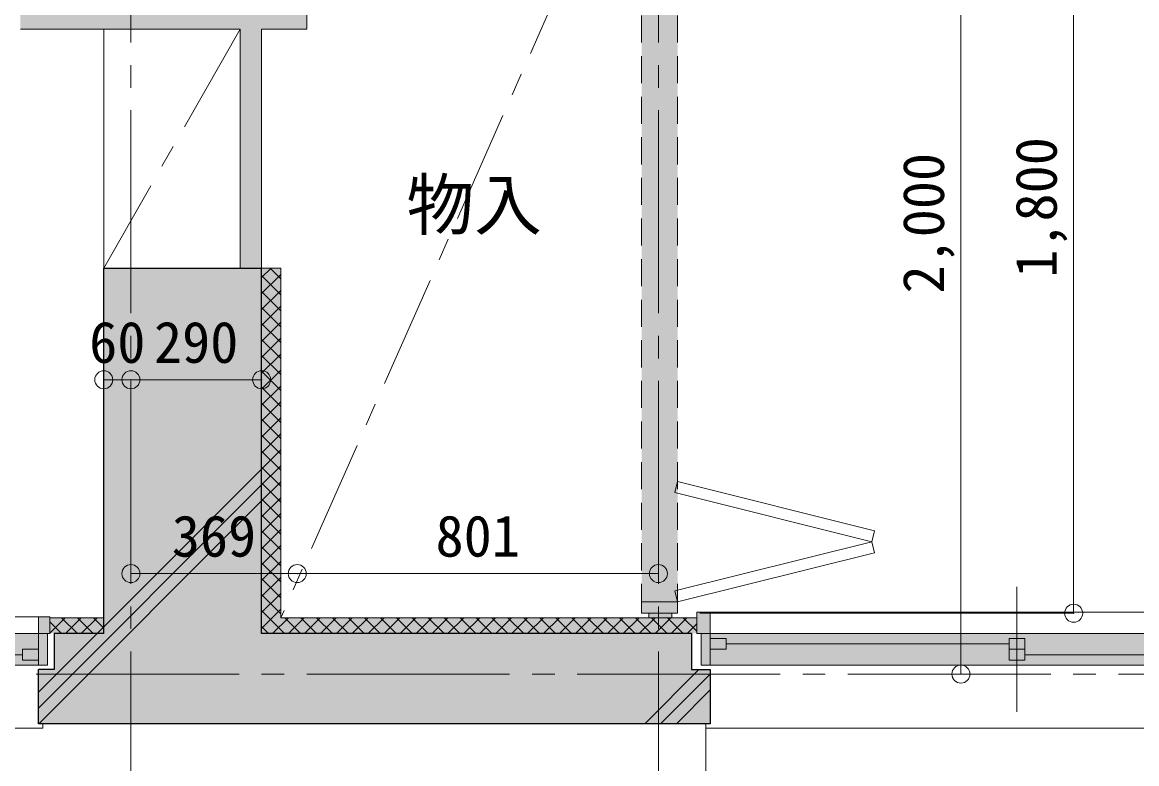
# Model space of a CAD drawing. Units: millimetres at full size, sheet at 1:50. Extents: x -9674 to 9699, y -6794 to 6791.
# Drawn here: x 1677 to 4148, y -2653 to -1009 of the extents above; entities that cross this region are included whole.
import ezdxf
from ezdxf.enums import TextEntityAlignment as Align

# ---------------------------------------------------------------- set-up
doc = ezdxf.new("R2010")
doc.units = ezdxf.units.MM
doc.header["$LTSCALE"] = 50
doc.header["$PDMODE"] = 32
doc.header["$PDSIZE"] = 40
for name, pattern in [('CHAIN1', [8, 5, -1, 1, -1]), ('CHAIN2', [12, 9, -1, 1, -1]), ('DASHED1', [1.8, 1.2, -0.6])]:
    doc.linetypes.add(name, pattern=pattern)
for name, color, linetype, lineweight in [('1-0_芯', 7, 'CHAIN2', 9), ('1-1_躯体', 2, 'Continuous', 25), ('1-2_間仕切', 3, 'Continuous', 18), ('1-3_建具', 3, 'Continuous', 18), ('1-4_仕上げ', 4, 'Continuous', 9), ('1-7_その他', 7, 'DASHED1', 9), ('1-8_ハッチ', 4, 'Continuous', 9), ('1-A_文字', 7, 'Continuous', 9), ('1-B_寸法', 7, 'Continuous', 9), ('4-F', 4, 'Continuous', 9)]:
    doc.layers.add(name, color=color, linetype=linetype, lineweight=lineweight)
for name, color, linetype in [('4-0', 1, 'Continuous'), ('4-1', 2, 'Continuous'), ('4-2', 4, 'Continuous')]:
    doc.layers.add(name, color=color, linetype=linetype)
doc.styles.add('ＭＳ ゴシック', font='')
doc.styles.get('ＭＳ ゴシック').set_extended_font_data('MS Gothic')

msp = doc.modelspace()

# ---------------------------------------------------------------- linework, layer by layer
at = {"layer": '1-0_芯'}
for p, q in [((1917.5, -3454.44), (1917.5, 4765.56)), ((3087.5, -3454.44), (3087.5, 355.56)), ((-8492.5, -2454.44), (8517.5, -2454.44))]:
    msp.add_line(p, q, dxfattribs=at)
at = {"layer": '1-1_躯体'}
for p, q in [((1857.5, -2364.44), (1857.5, -1554.44)), ((1857.5, -1554.44), (2207.5, -1554.44)), ((2207.5, -2364.44), (2207.5, -1554.44)), ((3160.5, -2364.44), (2207.5, -2364.44)), ((3160.5, -2364.44), (3160.5, -2444.44)), ((1747.5, -2444.44), (1712.5, -2444.44)), ((1712.5, -2564.44), (1712.5, -2444.44)), ((3160.5, -2444.44), (3202.5, -2444.44))]:
    msp.add_line(p, q, dxfattribs=at)
for points in [[(1857.5, -2364.44), (1747.5, -2364.44), (1747.5, -2444.44)], [(3202.5, -2444.44), (3202.5, -2564.44), (1712.5, -2564.44)]]:
    msp.add_lwpolyline(points, dxfattribs=at)
at = {"layer": '1-2_間仕切'}
for p, q in [((2307.5, -1024.44), (2307.5, -484.44)), ((1672.5, -1024.44), (2160, -1024.44)), ((2160, -1554.44), (2160, -1024.44)), ((2207.5, -1554.44), (2207.5, -1024.44)), ((2207.5, -1024.44), (2307.5, -1024.44)), ((3066.5, -2329.44), (3066.5, -2319.44)), ((3117.5, -2329.44), (3117.5, -2319.44))]:
    msp.add_line(p, q, dxfattribs=at)
at = {"layer": '1-3_建具', "color": 7, "linetype": 'DASHED1', "lineweight": 9}
for p, q in [((3050, -544.44), (3050, -2294.44)), ((3130, -544.44), (3130, -2294.44))]:
    msp.add_line(p, q, dxfattribs=at)
at = {"layer": '1-3_建具', "color": 7, "lineweight": 9}
for p, q in [((3123.94, -2051.9), (3130, -2027.65)), ((3566.56, -2136.79), (3130, -2027.65)), ((3123.94, -2051.9), (3560.5, -2161.04)), ((3560.5, -2161.04), (3566.56, -2136.79)), ((3123.94, -2270.18), (3560.5, -2161.04)), ((3560.5, -2161.04), (3566.56, -2185.3)), ((3566.56, -2185.3), (3130, -2294.44)), ((3123.94, -2270.18), (3130, -2294.44)), ((3882.5, -2537.92), (3882.5, -2260.96)), ((3130, -2294.44), (3050, -2294.44)), ((3050, -2319.44), (3050, -2294.44)), ((3130, -2319.44), (3130, -2294.44)), ((3130, -2319.44), (3050, -2319.44)), ((3202.5, -2317.44), (4732.5, -2317.44)), ((1712.5, -2327.44), (1382.5, -2327.44)), ((1397.5, -2364.44), (1697.5, -2364.44)), ((1697.5, -2364.44), (1712.5, -2364.44)), ((1712.5, -2364.44), (1712.5, -2434.44)), ((1732.5, -2434.44), (1732.5, -2364.44)), ((3182.5, -2434.44), (3182.5, -2364.44)), ((3217.5, -2364.44), (3202.5, -2364.44)), ((3202.5, -2364.44), (3202.5, -2434.44)), ((4717.5, -2364.44), (3217.5, -2364.44)), ((1397.5, -2434.44), (1697.5, -2434.44)), ((1732.5, -2434.44), (1697.5, -2434.44)), ((3182.5, -2434.44), (3217.5, -2434.44)), ((4717.5, -2434.44), (3217.5, -2434.44)), ((3192.5, -2564.44), (3192.5, -2679.44)), ((4742.5, -2574.44), (3192.5, -2574.44))]:
    msp.add_line(p, q, dxfattribs=at)
at = {"layer": '1-3_建具'}
for p, q in [((3172.5, -2317.44), (3172.5, -2364.44)), ((3172.5, -2317.44), (3202.5, -2317.44)), ((3202.5, -2317.44), (3202.5, -2364.44)), ((1712.5, -2327.44), (1712.5, -2364.44)), ((1737.5, -2327.44), (1712.5, -2327.44)), ((1737.5, -2327.44), (1737.5, -2364.44)), ((1737.5, -2364.44), (1712.5, -2364.44)), ((3172.5, -2364.44), (3202.5, -2364.44)), ((3237.5, -2375.44), (3202.5, -2375.44)), ((3237.5, -2375.44), (3237.5, -2399.44)), ((3865, -2387.44), (3237.5, -2387.44)), ((3900, -2375.44), (3865, -2375.44)), ((3865, -2375.44), (3865, -2423.44)), ((3900, -2375.44), (3900, -2423.44)), ((1677.5, -2411.44), (1417.5, -2411.44)), ((3237.5, -2399.44), (3202.5, -2399.44)), ((3900, -2399.44), (3865, -2399.44)), ((3900, -2411.44), (4697.5, -2411.44)), ((1677.5, -2423.44), (1712.5, -2423.44)), ((3900, -2423.44), (3865, -2423.44))]:
    msp.add_line(p, q, dxfattribs=at)
msp.add_lwpolyline([(1677.5, -2423.44), (1677.5, -2399.44), (1712.5, -2399.44)], dxfattribs=at)
at = {"layer": '1-3_建具', "color": 7, "lineweight": 9}
msp.add_lwpolyline([(1722.5, -2564.44), (1722.5, -2574.44), (1372.5, -2574.44)], dxfattribs=at)
at = {"layer": '1-4_仕上げ'}
msp.add_line((1857.5, -1554.44), (1857.5, -1024.44), dxfattribs=at)
at = {"layer": '1-7_その他', "color": 4, "linetype": 'CHAIN1'}
for p, q in [((3066.5, -484.44), (2250, -2329.44)), ((2160, -1024.44), (1857.5, -1554.44))]:
    msp.add_line(p, q, dxfattribs=at)
at = {"layer": '1-8_ハッチ'}
for p, q in [((2207.5, -1554.44), (2250, -1554.44)), ((2207.5, -1575.52), (2228.58, -1554.44)), ((2226.19, -1554.44), (2250, -1578.25)), ((2250, -2329.44), (2250, -1554.44)), ((2207.5, -1610.88), (2250, -1568.38)), ((2207.5, -1571.1), (2250, -1613.6)), ((2207.5, -1646.23), (2250, -1603.73)), ((2207.5, -1606.46), (2250, -1648.96)), ((2207.5, -1681.59), (2250, -1639.09)), ((2207.5, -1641.81), (2250, -1684.31)), ((2207.5, -1716.94), (2250, -1674.44)), ((2207.5, -1677.17), (2250, -1719.67)), ((2207.5, -1752.3), (2250, -1709.8)), ((2207.5, -1712.53), (2250, -1755.03)), ((2207.5, -1787.65), (2250, -1745.15)), ((2207.5, -1747.88), (2250, -1790.38)), ((2207.5, -1823.01), (2250, -1780.51)), ((2207.5, -1783.24), (2250, -1825.74)), ((2207.5, -1858.36), (2250, -1815.86)), ((2207.5, -1818.59), (2250, -1861.09)), ((2207.5, -1893.72), (2250, -1851.22)), ((2207.5, -1853.95), (2250, -1896.45)), ((2207.5, -1929.07), (2250, -1886.57)), ((2207.5, -1889.3), (2250, -1931.8)), ((2207.5, -1964.43), (2250, -1921.93)), ((2207.5, -1924.66), (2250, -1967.16)), ((2207.5, -1999.79), (2250, -1957.29)), ((2207.5, -1960.01), (2250, -2002.51)), ((1857.5, -2349.79), (2207.5, -1999.79)), ((2207.5, -2035.14), (2250, -1992.64)), ((2207.5, -1995.37), (2250, -2037.87)), ((1712.5, -2530.14), (2207.5, -2035.14)), ((2207.5, -2070.5), (2250, -2028)), ((2207.5, -2030.72), (2250, -2073.22)), ((1713.56, -2564.44), (2207.5, -2070.5)), ((2207.5, -2105.85), (2250, -2063.35)), ((2207.5, -2066.08), (2250, -2108.58)), ((2207.5, -2141.21), (2250, -2098.71)), ((2207.5, -2101.43), (2250, -2143.93)), ((2207.5, -2176.56), (2250, -2134.06)), ((2207.5, -2136.79), (2250, -2179.29)), ((2207.5, -2211.92), (2250, -2169.42)), ((2207.5, -2172.14), (2250, -2214.64)), ((2207.5, -2247.27), (2250, -2204.77)), ((2207.5, -2207.5), (2250, -2250)), ((2207.5, -2282.63), (2250, -2240.13)), ((2207.5, -2242.86), (2250, -2285.36)), ((2207.5, -2317.98), (2250, -2275.48)), ((2207.5, -2278.21), (2250, -2320.71)), ((2207.5, -2353.34), (2250, -2310.84)), ((2207.5, -2313.57), (2258.37, -2364.44)), ((1857.5, -2329.44), (1737.5, -2329.44)), ((1737.5, -2363.72), (1771.78, -2329.44)), ((1737.5, -2338.54), (1763.4, -2364.44)), ((1763.75, -2329.44), (1798.75, -2364.44)), ((1772.14, -2364.44), (1807.14, -2329.44)), ((1799.11, -2329.44), (1834.11, -2364.44)), ((1807.49, -2364.44), (1842.49, -2329.44)), ((1834.46, -2329.44), (1857.5, -2352.47)), ((2231.76, -2364.44), (2266.76, -2329.44)), ((3172.5, -2329.44), (2250, -2329.44)), ((2258.73, -2329.44), (2293.73, -2364.44)), ((2267.11, -2364.44), (2302.11, -2329.44)), ((2294.08, -2329.44), (2329.08, -2364.44)), ((2302.47, -2364.44), (2337.47, -2329.44)), ((2329.44, -2329.44), (2364.44, -2364.44)), ((2337.82, -2364.44), (2372.82, -2329.44)), ((2364.79, -2329.44), (2399.79, -2364.44)), ((2373.18, -2364.44), (2408.18, -2329.44)), ((2400.15, -2329.44), (2435.15, -2364.44)), ((2408.53, -2364.44), (2443.53, -2329.44)), ((2435.5, -2329.44), (2470.5, -2364.44)), ((2443.89, -2364.44), (2478.89, -2329.44)), ((2470.86, -2329.44), (2505.86, -2364.44)), ((2479.24, -2364.44), (2514.24, -2329.44)), ((2506.21, -2329.44), (2541.21, -2364.44)), ((2514.6, -2364.44), (2549.6, -2329.44)), ((2541.57, -2329.44), (2576.57, -2364.44)), ((2549.96, -2364.44), (2584.96, -2329.44)), ((2576.92, -2329.44), (2611.92, -2364.44)), ((2585.31, -2364.44), (2620.31, -2329.44)), ((2612.28, -2329.44), (2647.28, -2364.44)), ((2620.67, -2364.44), (2655.67, -2329.44)), ((2647.64, -2329.44), (2682.64, -2364.44)), ((2656.02, -2364.44), (2691.02, -2329.44)), ((2682.99, -2329.44), (2717.99, -2364.44)), ((2691.38, -2364.44), (2726.38, -2329.44)), ((2718.35, -2329.44), (2753.35, -2364.44)), ((2726.73, -2364.44), (2761.73, -2329.44)), ((2753.7, -2329.44), (2788.7, -2364.44)), ((2762.09, -2364.44), (2797.09, -2329.44)), ((2789.06, -2329.44), (2824.06, -2364.44)), ((2797.44, -2364.44), (2832.44, -2329.44)), ((2824.41, -2329.44), (2859.41, -2364.44)), ((2832.8, -2364.44), (2867.8, -2329.44)), ((2859.77, -2329.44), (2894.77, -2364.44)), ((2868.15, -2364.44), (2903.15, -2329.44)), ((2895.12, -2329.44), (2930.12, -2364.44)), ((2903.51, -2364.44), (2938.51, -2329.44)), ((2930.48, -2329.44), (2965.48, -2364.44)), ((2938.86, -2364.44), (2973.86, -2329.44)), ((2965.83, -2329.44), (3000.83, -2364.44)), ((2974.22, -2364.44), (3009.22, -2329.44)), ((3001.19, -2329.44), (3036.19, -2364.44)), ((3009.57, -2364.44), (3044.57, -2329.44)), ((3036.54, -2329.44), (3071.54, -2364.44)), ((3044.93, -2364.44), (3079.93, -2329.44)), ((3071.9, -2329.44), (3106.9, -2364.44)), ((3080.29, -2364.44), (3115.29, -2329.44)), ((3107.25, -2329.44), (3142.25, -2364.44)), ((3115.64, -2364.44), (3150.64, -2329.44)), ((3142.61, -2329.44), (3172.5, -2359.33)), ((3151, -2364.44), (3172.5, -2342.93)), ((1712.5, -2494.79), (1842.85, -2364.44)), ((1842.85, -2364.44), (1857.5, -2349.79)), ((2207.5, -2348.92), (2223.02, -2364.44)), ((3057.06, -2564.44), (3177.06, -2444.44)), ((3092.42, -2564.44), (3202.5, -2454.35)), ((3127.77, -2564.44), (3202.5, -2489.71))]:
    msp.add_line(p, q, dxfattribs=at)
at = {"layer": '1-B_寸法'}
for p, q in [((3758.33, -454.44), (3758.33, -2454.44)), ((4008.33, -2319.44), (4008.33, -519.44)), ((1857.5, -1801.98), (1917.5, -1801.98)), ((1917.5, -1801.98), (2207.5, -1801.98)), ((1917.5, -2231.59), (2286.5, -2231.59)), ((2286.5, -2231.59), (3087.5, -2231.59)), ((3179.14, -2319.44), (4008.33, -2319.44))]:
    msp.add_line(p, q, dxfattribs=at)
at = {"layer": '1-B_寸法', "color": 3}
for p in [(1857.5, -1801.98), (1917.5, -1801.98), (2207.5, -1801.98), (1917.5, -2231.59), (2286.5, -2231.59), (3087.5, -2231.59), (4008.33, -2319.44), (3758.33, -2454.44)]:
    msp.add_point(p, dxfattribs=at)
at = {"layer": '4-0'}
for points in [[(2207.5, -1554.44), (1857.5, -1554.44), (1857.5, -2364.44)], [(2207.5, -2364.44), (2207.5, -1554.44), (1857.5, -2364.44)], [(1747.5, -2444.44), (3160.5, -2444.44), (2207.5, -2364.44)], [(1747.5, -2444.44), (2207.5, -2364.44), (1747.5, -2364.44)], [(3160.5, -2444.44), (3160.5, -2364.44), (2207.5, -2364.44)], [(1712.5, -2444.44), (1712.5, -2564.44), (3202.5, -2564.44)], [(1712.5, -2444.44), (3202.5, -2564.44), (3160.5, -2444.44)], [(3202.5, -2564.44), (3202.5, -2444.44), (3160.5, -2444.44)]]:
    msp.add_solid(points, dxfattribs=at)
at = {"layer": '4-1'}
for points in [[(1732.5, -2364.44), (1732.5, -2434.44), (1362.5, -2364.44), (1362.5, -2434.44)], [(4752.5, -2434.44), (4752.5, -2364.44), (3182.5, -2434.44), (3182.5, -2364.44)]]:
    msp.add_solid(points, dxfattribs=at)
at = {"layer": '4-2'}
for points in [[(2260, -1024.44), (2307.5, -1024.44), (2260, 325.56), (2307.5, 325.56)], [(3050, -519.44), (3130, -519.44), (3050, -2319.44), (3130, -2319.44)], [(1672.5, -1024.44), (2260, -1024.44), (1672.5, -964.44), (2260, -964.44)], [(2160, -1024.44), (2207.5, -1024.44), (2160, -1554.44), (2207.5, -1554.44)], [(3066.5, -2319.44), (3066.5, -2329.44), (3117.5, -2319.44), (3117.5, -2329.44)]]:
    msp.add_solid(points, dxfattribs=at)
at = {"layer": '4-F'}
for points in [[(2207.5, -2364.44), (2250, -2329.44), (2207.5, -1554.44), (2250, -1554.44)], [(3202.5, -2364.44), (3202.5, -2317.44), (3172.5, -2317.44)], [(3202.5, -2364.44), (3172.5, -2317.44), (3172.5, -2329.44)], [(1712.5, -2364.44), (1737.5, -2329.44), (1737.5, -2327.44)], [(1712.5, -2364.44), (1737.5, -2327.44), (1712.5, -2327.44)], [(1712.5, -2364.44), (1857.5, -2364.44), (1857.5, -2329.44)], [(1712.5, -2364.44), (1857.5, -2329.44), (1737.5, -2329.44)], [(2250, -2329.44), (2207.5, -2364.44), (3202.5, -2364.44)], [(3202.5, -2364.44), (3172.5, -2329.44), (2250, -2329.44)]]:
    msp.add_solid(points, dxfattribs=at)

# ---------------------------------------------------------------- texts
at = {"layer": '1-A_文字', "style": 'ＭＳ ゴシック'}
msp.add_text('物入', height=110, dxfattribs=at).set_placement((2528.75, -1501.94), align=Align.BOTTOM_LEFT)
at = {"layer": '1-B_寸法', "style": 'ＭＳ ゴシック'}
for s, p in [('1,800', (3998.33, -1575.69)), ('2,000', (3748.33, -1610.69))]:
    msp.add_text(s, height=91.64, rotation=90, dxfattribs=at).set_placement(p, align=Align.BOTTOM_LEFT)
for s, p in [('60', (1825, -1791.98)), ('290', (1968.75, -1791.98)), ('369', (2008.25, -2221.59)), ('801', (2593.25, -2221.59))]:
    msp.add_text(s, height=91.64, dxfattribs=at).set_placement(p, align=Align.BOTTOM_LEFT)

doc.saveas('drawing.dxf')
